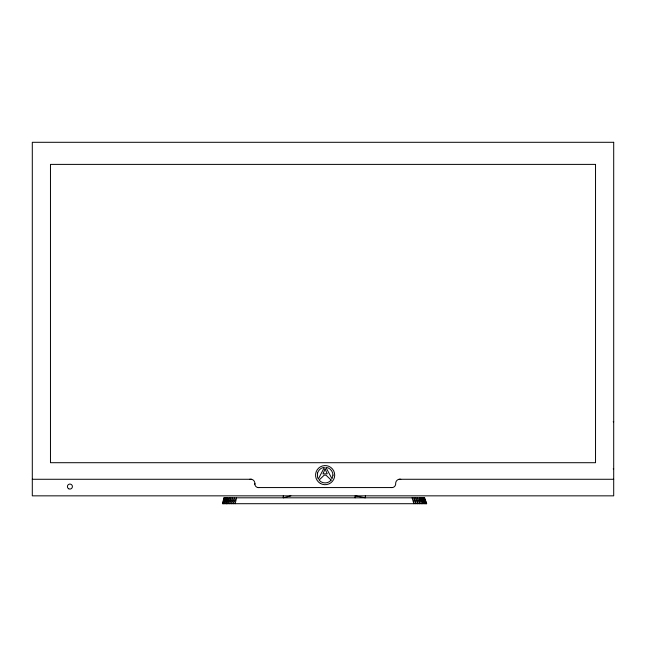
<?xml version="1.0" encoding="UTF-8"?>
<svg xmlns="http://www.w3.org/2000/svg" width="646" height="646" viewBox="0 0 646 646"><rect width="100%" height="100%" fill="white"/><g stroke="black" fill="none" stroke-linecap="round" stroke-linejoin="round"><path stroke-width="0.97" d="M235.201 503.702L236.549 497.816L233.254 503.702L234.635 497.816L231.341 503.702L232.762 497.816L229.524 503.702L230.969 497.816L227.82 503.702L229.298 497.816L226.286 503.702L226.48 497.816L224.953 503.702L225.389 497.816L223.847 503.702L224.558 497.816L222.991 503.702L223.992 497.816L424.664 497.816L426.659 503.702L222.418 503.702L223.992 497.816M249.752 479.275L251.625 479.3A4.231 4.231 0 0 1 254.863 483.418L254.895 484.565A3.714 3.714 0 0 0 257.98 487.56L392.493 487.56M226.286 503.702L227.788 497.816M290.861 495.845L283.295 497.816L283.295 495.837M613.207 421.781L613.7 421.781M613.207 468.915L613.7 468.915M32.3 479.275L251.464 479.275M399.075 479.275L613.7 479.275M257.98 487.56L259.127 487.56M391.129 487.56L392.897 487.48A3.852 3.852 0 0 0 395.675 483.418A4.231 4.231 0 0 1 398.921 479.3L400.786 479.275M412.108 497.816L413.884 503.702L414.021 497.816L415.83 503.702L415.895 497.816L417.736 503.702L417.687 497.816L419.561 503.702L419.359 497.816L421.257 503.702L420.861 497.816L424.131 503.702L422.177 497.816L425.238 503.702L423.267 497.816L426.085 503.702L424.099 497.816L426.659 503.702M420.861 497.816L422.791 503.702M365.361 495.837L365.361 497.816L355.139 495.845L355.139 497.816M254.863 483.418L254.863 484.274M317.541 473.098L317.541 477.168L318.325 479.057L324.365 467.373C321.159 467.575 318.405 470.054 317.541 473.098M332.989 475.133L332.036 478.823L325.891 467.373C329.815 467.607 332.989 471.249 332.989 475.133M325.091 468.915L322.984 473.865L327.223 473.793L325.091 468.915M331.156 480.075C328.338 483.886 321.918 483.886 319.108 480.075L324.155 475.181L326.02 475.181L331.156 480.075M613.7 142.298L32.3 142.298L32.3 495.845L613.7 495.845L613.7 142.298M595.531 164.391L50.469 164.391L50.469 462.706L595.531 462.706L595.531 164.391M68.654 488.747A2.511 2.511 0 0 0 72.417 486.567A2.511 2.511 0 0 0 68.654 484.395A2.511 2.511 0 0 0 68.654 488.747M320.343 483.418A9.569 9.569 0 0 0 334.701 475.133A9.569 9.569 0 0 0 320.343 466.848A9.569 9.569 0 0 0 320.343 483.418"/></g></svg>
